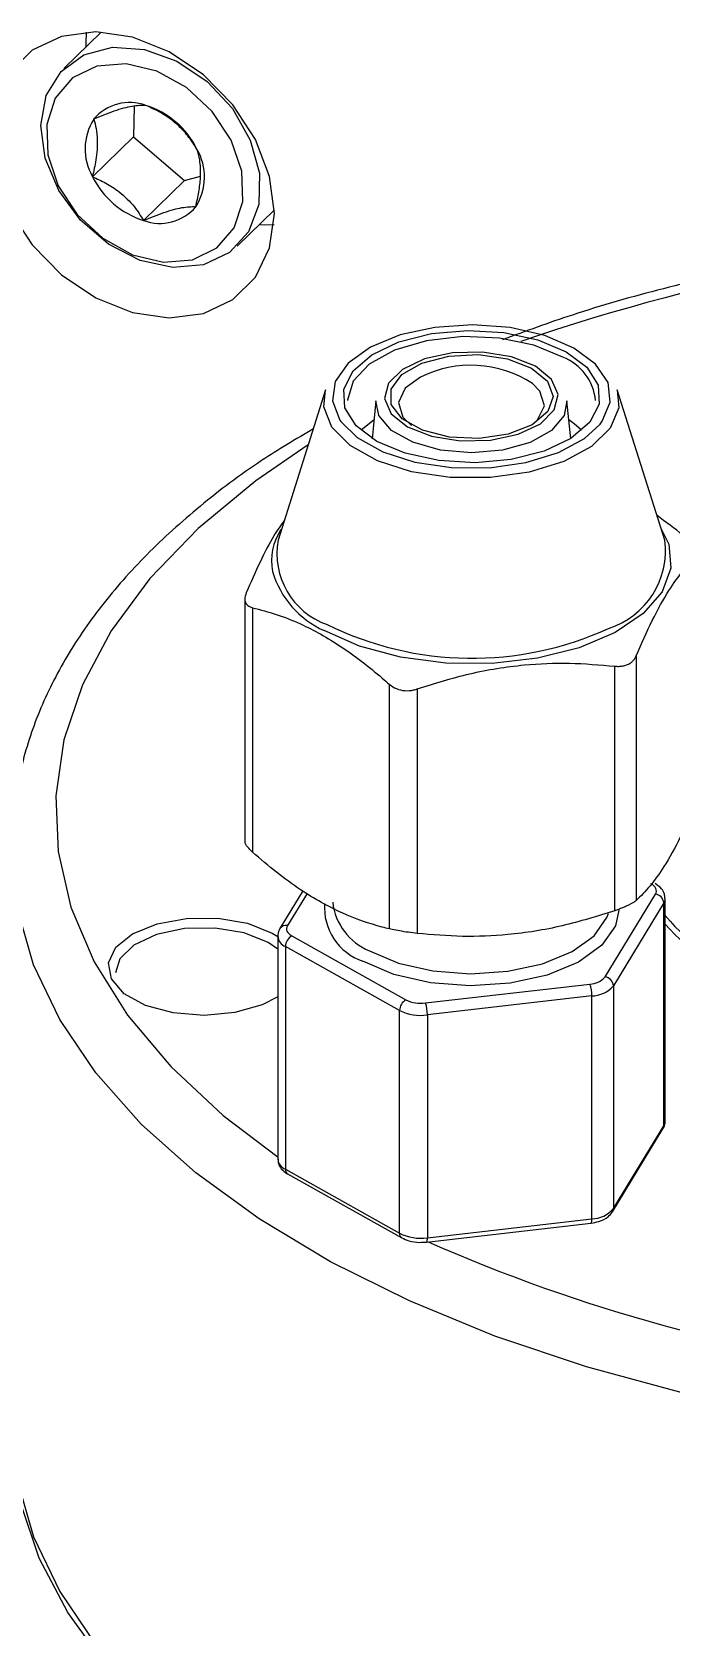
# Model space of a CAD drawing. Header units: millimetres. Extents: x 0 to 3353, y 0 to 2591.
# Drawn here: x 1756.1 to 1778, y 2159.6 to 2214.2 of the extents above; entities that cross this region are included whole.
import ezdxf

# ---------------------------------------------------------------- set-up
doc = ezdxf.new("R2010")
doc.units = ezdxf.units.MM
doc.header["$LTSCALE"] = 12

msp = doc.modelspace()

# ---------------------------------------------------------------- linework, layer by layer
at = {"color": 7, "linetype": 'Continuous', "lineweight": 25}
for p, q in [((1758.443, 2214.19), (1757.167, 2212.945)), ((1759.57, 2211.644), (1759.55, 2210.605)), ((1759.55, 2210.605), (1758.15, 2209.238)), ((1759.55, 2210.605), (1761.299, 2209.108)), ((1761.299, 2209.108), (1761.844, 2209.251)), ((1761.299, 2209.108), (1759.899, 2207.741)), ((1763.105, 2206.862), (1764.38, 2208.107)), ((1766.134, 2201.939), (1764.505, 2196.798)), ((1767.858, 2201.564), (1767.725, 2200.269)), ((1774.529, 2200.269), (1774.397, 2201.564)), ((1777.749, 2196.798), (1776.121, 2201.939)), ((1767.354, 2200.574), (1767.792, 2200.924)), ((1763.366, 2194.784), (1763.366, 2186.504)), ((1763.63, 2194.483), (1763.63, 2186.112)), ((1776.771, 2192.829), (1776.771, 2184.458)), ((1776.034, 2184.109), (1776.034, 2192.48)), ((1768.319, 2183.485), (1768.319, 2191.856)), ((1769.273, 2191.702), (1769.273, 2183.331)), ((1765.352, 2184.784), (1764.568, 2183.496)), ((1775.703, 2181.841), (1777.43, 2184.679)), ((1777.716, 2184.375), (1775.989, 2181.538)), ((1777.716, 2176.747), (1777.716, 2184.375)), ((1777.762, 2176.901), (1777.762, 2184.529)), ((1764.493, 2183.233), (1764.493, 2175.604)), ((1764.977, 2183.246), (1768.885, 2181.057)), ((1768.664, 2180.695), (1764.757, 2182.884)), ((1764.757, 2182.884), (1764.757, 2175.255)), ((1769.553, 2180.949), (1775.187, 2181.597)), ((1775.989, 2181.538), (1775.989, 2173.909)), ((1775.253, 2181.189), (1769.618, 2180.541)), ((1775.253, 2173.561), (1775.253, 2181.189)), ((1768.664, 2173.066), (1768.664, 2180.695)), ((1769.618, 2180.541), (1769.618, 2172.912)), ((1775.959, 2173.799), (1777.686, 2176.637)), ((1775.989, 2173.909), (1777.716, 2176.747)), ((1764.757, 2175.255), (1768.664, 2173.066)), ((1764.831, 2175.098), (1768.738, 2172.909)), ((1769.587, 2172.765), (1775.222, 2173.413)), ((1769.618, 2172.912), (1775.253, 2173.561))]:
    msp.add_line(p, q, dxfattribs=at)
at = {"color": 8, "linetype": 'Continuous', "lineweight": 25}
msp.add_line((1765.497, 2184.703), (1764.825, 2183.598), dxfattribs=at)
at = {"color": 7, "linetype": 'Continuous', "lineweight": 25, "flags": 128}
for points in [[(1759.518, 2214.014), (1758.259, 2214.196), (1757.086, 2214.044), (1756.078, 2213.568), (1755.305, 2212.802)], [(1757.936, 2214.188), (1757.92, 2213.81), (1757.922, 2213.681)], [(1755.305, 2208.087), (1756.078, 2206.901), (1757.086, 2205.878), (1758.259, 2205.088), (1759.518, 2204.585), (1760.777, 2204.404), (1761.95, 2204.556), (1762.957, 2205.031), (1763.73, 2205.798), (1764.216, 2206.803), (1764.382, 2207.978), (1764.216, 2209.243), (1763.73, 2210.512), (1762.957, 2211.699), (1761.95, 2212.722), (1760.777, 2213.511), (1759.518, 2214.014)], [(1761.954, 2206.221), (1760.903, 2206.129), (1759.784, 2206.372), (1758.697, 2206.929), (1757.737, 2207.75), (1756.991, 2208.763), (1756.524, 2209.877), (1756.378, 2210.993), (1756.566, 2212.013), (1757.071, 2212.845), (1757.848, 2213.416), (1758.829, 2213.674), (1759.926, 2213.598), (1761.041, 2213.193), (1762.077, 2212.496), (1762.939, 2211.568), (1763.553, 2210.493), (1763.863, 2209.365), (1763.842, 2208.285), (1763.491, 2207.349), (1762.843, 2206.64), (1761.954, 2206.221)], [(1761.574, 2206.395), (1762.409, 2206.799), (1763.002, 2207.487), (1763.295, 2208.393), (1763.259, 2209.428), (1762.899, 2210.49), (1762.248, 2211.476), (1761.372, 2212.289), (1760.355, 2212.85), (1759.297, 2213.103), (1758.302, 2213.024), (1757.467, 2212.621), (1756.874, 2211.932), (1756.581, 2211.026), (1756.616, 2209.991), (1756.977, 2208.929), (1757.627, 2207.943), (1758.504, 2207.13), (1759.521, 2206.569), (1760.578, 2206.316), (1761.574, 2206.395)], [(1763.859, 2207.598), (1764.044, 2207.592), (1764.366, 2207.6)], [(1774.366, 2203.244), (1775.074, 2202.712), (1775.462, 2202.098), (1775.499, 2201.454), (1775.182, 2200.83), (1774.536, 2200.277), (1773.614, 2199.841), (1772.491, 2199.555), (1771.257, 2199.445), (1770.012, 2199.518), (1768.858, 2199.768), (1767.888, 2200.176), (1767.18, 2200.708), (1766.792, 2201.322), (1766.755, 2201.966), (1767.073, 2202.59), (1767.719, 2203.143), (1768.64, 2203.58), (1769.764, 2203.865), (1770.998, 2203.975), (1772.242, 2203.902), (1773.396, 2203.652), (1774.366, 2203.244)], [(1774.256, 2203.063), (1773.269, 2203.472), (1772.092, 2203.713), (1770.829, 2203.765), (1769.593, 2203.623), (1768.493, 2203.299), (1767.627, 2202.823), (1767.072, 2202.236), (1766.877, 2201.591), (1766.877, 2201.581)], [(1773.317, 2202.747), (1772.497, 2203.07), (1771.511, 2203.23), (1770.478, 2203.205), (1769.525, 2203.001), (1768.764, 2202.641), (1768.288, 2202.168), (1768.155, 2201.641), (1768.38, 2201.121), (1768.937, 2200.673), (1769.758, 2200.35), (1770.744, 2200.191), (1771.776, 2200.215), (1772.73, 2200.419), (1773.491, 2200.779), (1773.966, 2201.252), (1774.099, 2201.779), (1773.874, 2202.299), (1773.317, 2202.747)], [(1773.188, 2202.686), (1773.734, 2202.237), (1773.927, 2201.716), (1773.742, 2201.195), (1773.204, 2200.743), (1772.386, 2200.422), (1771.397, 2200.275), (1770.372, 2200.321), (1769.449, 2200.556), (1768.753, 2200.946), (1768.377, 2201.439), (1768.373, 2201.969), (1768.74, 2202.464), (1769.43, 2202.857), (1770.35, 2203.095), (1771.374, 2203.147), (1772.365, 2203.004), (1773.188, 2202.686)], [(1769.377, 2202.373), (1768.86, 2201.995), (1768.629, 2201.507), (1768.779, 2201.011), (1769.074, 2200.719)], [(1773.249, 2200.772), (1773.395, 2200.911), (1773.625, 2201.399), (1773.475, 2201.895), (1773.214, 2202.162)], [(1776.121, 2201.939), (1776.172, 2201.321), (1775.881, 2200.628), (1775.238, 2200), (1774.289, 2199.485), (1773.107, 2199.121), (1771.777, 2198.935), (1770.399, 2198.941), (1769.075, 2199.138), (1767.904, 2199.511), (1766.971, 2200.033), (1766.347, 2200.666), (1766.077, 2201.362), (1766.134, 2201.939)], [(1774.397, 2201.564), (1774.3, 2201.06), (1773.867, 2200.552), (1773.136, 2200.144), (1772.188, 2199.88), (1771.125, 2199.789), (1770.062, 2199.881), (1769.115, 2200.145), (1768.385, 2200.554), (1767.953, 2201.062), (1767.858, 2201.564)], [(1766.655, 2200.856), (1767.209, 2200.309), (1768.088, 2199.817), (1769.193, 2199.465), (1770.441, 2199.279), (1771.74, 2199.274), (1772.993, 2199.449), (1774.108, 2199.792), (1775.002, 2200.278), (1775.534, 2200.77)], [(1774.462, 2200.924), (1774.65, 2200.792), (1774.901, 2200.574)], [(1777.618, 2197.211), (1777.887, 2196.653), (1777.961, 2195.851)], [(1777.43, 2184.679), (1777.451, 2184.725), (1777.461, 2184.771), (1777.459, 2184.819), (1777.445, 2184.865), (1777.419, 2184.91), (1777.382, 2184.954), (1777.335, 2184.994), (1777.277, 2185.031)], [(1767.63, 2182.74), (1768.628, 2182.315), (1769.81, 2182.045), (1771.09, 2181.949), (1772.373, 2182.034), (1773.563, 2182.295), (1774.573, 2182.712), (1775.327, 2183.253), (1775.77, 2183.879), (1775.819, 2184.013)], [(1763.338, 2183.351), (1762.346, 2183.515), (1761.305, 2183.495), (1760.34, 2183.292), (1759.568, 2182.932), (1759.082, 2182.457), (1758.938, 2181.984)], [(1764.825, 2183.598), (1764.803, 2183.552), (1764.793, 2183.505), (1764.795, 2183.458), (1764.809, 2183.411), (1764.835, 2183.366), (1764.872, 2183.323), (1764.92, 2183.282), (1764.977, 2183.246)], [(1764.493, 2182.794), (1764.161, 2183.022), (1763.338, 2183.351)], [(1755.376, 2166.651), (1755.377, 2166.511), (1755.578, 2164.583), (1756.129, 2162.672), (1757.025, 2160.797), (1758.258, 2158.973)], [(1758.617, 2158.27), (1757.302, 2160.079), (1756.321, 2161.943), (1755.683, 2163.846), (1755.394, 2165.771), (1755.377, 2166.522)]]:
    msp.add_lwpolyline(points, dxfattribs=at)
at = {"color": 8, "linetype": 'Continuous', "lineweight": 25, "flags": 128}
for points in [[(1774.638, 2203.373), (1773.637, 2203.799), (1772.45, 2204.07), (1771.165, 2204.167), (1769.876, 2204.081), (1768.681, 2203.819), (1767.667, 2203.401), (1766.909, 2202.857), (1766.465, 2202.229), (1766.366, 2201.562), (1766.62, 2200.906), (1766.655, 2200.856)], [(1775.534, 2200.77), (1775.609, 2200.869), (1775.883, 2201.523), (1775.805, 2202.191), (1775.379, 2202.823), (1774.638, 2203.373)], [(1765.536, 2200.053), (1763.74, 2198.824), (1761.77, 2197.198), (1760.114, 2195.483), (1758.787, 2193.693), (1757.802, 2191.845), (1757.167, 2189.957), (1756.889, 2188.046), (1756.971, 2186.131), (1757.411, 2184.228), (1758.206, 2182.357), (1759.347, 2180.533), (1760.826, 2178.775), (1762.626, 2177.098), (1764.512, 2175.67)], [(1777.961, 2195.851), (1777.959, 2195.835), (1777.663, 2195.03), (1777.014, 2194.282), (1776.048, 2193.632), (1774.817, 2193.113), (1773.387, 2192.755), (1771.835, 2192.576), (1770.245, 2192.587), (1768.702, 2192.786), (1767.29, 2193.163), (1766.085, 2193.698)], [(1817.727, 2169.152), (1814.522, 2168.149), (1811.15, 2167.305), (1807.638, 2166.628), (1804.019, 2166.123), (1800.324, 2165.794), (1796.585, 2165.645), (1792.836, 2165.677), (1789.109, 2165.89), (1785.437, 2166.282), (1781.853, 2166.849), (1778.387, 2167.586), (1775.07, 2168.488), (1771.933, 2169.545), (1769.001, 2170.749), (1766.301, 2172.089), (1763.856, 2173.554), (1761.688, 2175.129), (1759.817, 2176.803), (1758.258, 2178.559), (1757.025, 2180.383), (1756.129, 2182.259), (1755.578, 2184.169)], [(1776.177, 2184.132), (1776.063, 2183.589), (1775.593, 2182.924), (1774.791, 2182.348), (1773.717, 2181.905), (1772.452, 2181.628), (1771.088, 2181.537), (1769.727, 2181.639), (1768.47, 2181.926), (1767.41, 2182.378)], [(1764.493, 2181.164), (1763.961, 2180.889), (1763.025, 2180.621), (1761.972, 2180.525), (1760.915, 2180.61), (1759.968, 2180.867), (1759.236, 2181.268), (1758.796, 2181.771), (1758.696, 2182.319), (1758.948, 2182.855), (1759.524, 2183.319), (1760.361, 2183.662), (1761.369, 2183.847), (1762.439, 2183.852), (1763.454, 2183.679), (1763.454, 2183.679)], [(1763.454, 2183.679), (1764.305, 2183.345), (1764.5, 2183.228)], [(1775.222, 2173.413), (1775.224, 2173.414), (1775.234, 2173.423), (1775.242, 2173.443), (1775.248, 2173.474), (1775.252, 2173.513), (1775.253, 2173.561)], [(1769.587, 2172.765), (1769.589, 2172.765), (1769.599, 2172.774), (1769.607, 2172.795), (1769.613, 2172.825), (1769.617, 2172.865), (1769.618, 2172.912)]]:
    msp.add_lwpolyline(points, dxfattribs=at)
at = {"color": 7, "linetype": 'Continuous', "lineweight": 25}
for centre, radius, start, end in [((1759.417, 2210.172), 1.607, 69.643, 139.8972), ((1759.105, 2208.89), 2.921, 26.2259, 72.6471), ((1759.787, 2210.191), 1.894, 147.5563, 210.2004), ((1760.089, 2209.228), 1.894, 327.5563, 30.2004), ((1760.77, 2210.529), 2.921, 206.2259, 252.6471), ((1760.458, 2209.247), 1.607, 249.643, 319.8972), ((1773.613, 2201.411), 1.772, 5.5051, 68.7399), ((1766.228, 2196.085), 1.948, 146.7007, 190.8531), ((1767.05, 2196.34), 2.586, 169.8057, 250.5269), ((1774.976, 2196.438), 2.796, 287.6351, 7.3926), ((1777.385, 2184.35), 0.332, 4.3863, 82.291), ((1768.386, 2184.614), 2.021, 186.2031, 248.042), ((1788.903, 2193.79), 14.871, 221.4772, 252.1363), ((1788.87, 2193.871), 15.097, 222.6258, 251.6744), ((1765.182, 2182.872), 0.426, 118.7589, 178.4304), ((1775.171, 2182.298), 0.7, 271.3232, 319.3544), ((1775.658, 2181.513), 0.332, 4.3863, 82.291), ((1774.024, 2181.202), 1.229, 359.431, 18.7904), ((1775.23, 2182.19), 1.001, 271.3232, 319.3544), ((1769.09, 2180.683), 0.426, 118.7589, 178.4304), ((1769.395, 2182.096), 1.158, 243.8355, 277.8223), ((1768.39, 2180.553), 1.229, 359.431, 18.7904), ((1769.393, 2182.179), 1.654, 243.8355, 277.8223), ((1775.23, 2174.561), 1.001, 271.3232, 319.3544), ((1769.393, 2174.55), 1.654, 243.8355, 277.8223)]:
    msp.add_arc(centre, radius, start, end, dxfattribs=at)
at = {"color": 8, "linetype": 'Continuous', "lineweight": 25}
for centre, radius, start, end in [((1795.485, 2137.983), 69.414, 75.09118, 109.06237), ((1771.112, 2198.914), 3.869, 57.0943, 116.6296), ((1767.393, 2196.629), 3.209, 196.4767, 245.9581), ((1771.142, 2204.002), 11.249, 243.87, 294.5937), ((1768.04, 2184.222), 1.949, 176.0253, 251.1362), ((1777.471, 2184.532), 0.291, 327.4033, 359.6659), ((1764.771, 2183.358), 0.245, 77.3838, 145.7879), ((1764.923, 2183.284), 0.434, 186.9685, 247.41), ((1777.507, 2176.745), 0.209, 328.8885, 0.5384), ((1777.471, 2176.903), 0.291, 327.4077, 359.49), ((1764.923, 2175.655), 0.433, 186.8195, 247.4256), ((1764.926, 2175.239), 0.17, 174.6209, 235.9433), ((1775.78, 2173.907), 0.209, 328.8886, 0.5384), ((1768.834, 2173.05), 0.17, 174.6223, 235.9254), ((1792.889, 2225.498), 57.621, 246.21224, 263.25735)]:
    msp.add_arc(centre, radius, start, end, dxfattribs=at)
at = {"color": 7, "linetype": 'Continuous', "lineweight": 25}
for points, knots in [([(1759.976, 2211.678), (1759.903, 2211.679), (1759.698, 2211.682), (1759.233, 2211.603), (1758.656, 2211.404), (1758.301, 2211.254), (1758.188, 2211.207)], [0, 0, 0, 0, 0.1809422, 0.5062926, 0.8439745, 1, 1, 1, 1]), ([(1761.725, 2210.181), (1761.639, 2210.317), (1761.464, 2210.592), (1761.069, 2211.036), (1760.55, 2211.417), (1760.152, 2211.598), (1759.976, 2211.678)], [0, 0, 0, 0, 0.216453, 0.440306, 0.751896, 1, 1, 1, 1]), ([(1758.188, 2211.207), (1758.22, 2211.105), (1758.283, 2210.898), (1758.33, 2210.445), (1758.285, 2209.865), (1758.191, 2209.431), (1758.15, 2209.238)], [0, 0, 0, 0, 0.216453, 0.440306, 0.751896, 1, 1, 1, 1]), ([(1761.687, 2208.212), (1761.723, 2208.38), (1761.798, 2208.722), (1761.865, 2209.287), (1761.841, 2209.799), (1761.761, 2210.064), (1761.725, 2210.181)], [0, 0, 0, 0, 0.216453, 0.440306, 0.751896, 1, 1, 1, 1]), ([(1758.15, 2209.238), (1758.304, 2209.169), (1758.616, 2209.027), (1759.126, 2208.696), (1759.576, 2208.247), (1759.8, 2207.896), (1759.899, 2207.741)], [0, 0, 0, 0, 0.216453, 0.440306, 0.751896, 1, 1, 1, 1]), ([(1759.899, 2207.741), (1760.012, 2207.788), (1760.367, 2207.938), (1760.943, 2208.137), (1761.409, 2208.216), (1761.614, 2208.213), (1761.687, 2208.212)], [0, 0, 0, 0, 0.156025, 0.493707, 0.819058, 1, 1, 1, 1]), ([(1835.334, 2185.904), (1835.348, 2186.306), (1835.385, 2187.349), (1835.087, 2189.027), (1834.485, 2190.913), (1833.565, 2192.755), (1832.347, 2194.544), (1830.832, 2196.269), (1829.03, 2197.915), (1826.955, 2199.466), (1824.627, 2200.909), (1822.068, 2202.232), (1819.299, 2203.425), (1816.51, 2204.42), (1814.07, 2205.145), (1811.557, 2205.789), (1808.78, 2206.382), (1805.379, 2206.928), (1801.901, 2207.313), (1798.373, 2207.535), (1794.822, 2207.592), (1791.275, 2207.483), (1787.76, 2207.211), (1784.305, 2206.775), (1780.934, 2206.18), (1777.68, 2205.426), (1774.742, 2204.593), (1772.979, 2203.946), (1772.19, 2203.657)], [0, 0, 0, 0, 0.0242966, 0.063047, 0.1018573, 0.1409948, 0.1806102, 0.2207073, 0.2611825, 0.3018938, 0.3427164, 0.3835584, 0.4243687, 0.4651319, 0.4990025, 0.5204161, 0.5610589, 0.6016761, 0.6422662, 0.682838, 0.7234003, 0.7639616, 0.8045287, 0.8451094, 0.8857128, 0.9263483, 0.9670254, 1, 1, 1, 1]), ([(1765.711, 2200.605), (1765.11, 2200.248), (1763.711, 2199.416), (1761.803, 2197.975), (1759.962, 2196.315), (1758.413, 2194.558), (1757.165, 2192.724), (1756.229, 2190.83), (1755.639, 2188.901), (1755.369, 2187.385), (1755.403, 2186.522), (1755.411, 2186.309)], [0, 0, 0, 0, 0.094668, 0.220127, 0.345597, 0.470787, 0.595283, 0.71859, 0.840318, 0.960434, 1, 1, 1, 1]), ([(1764.721, 2197.48), (1764.601, 2197.31), (1764.323, 2196.917), (1763.882, 2196.063), (1763.569, 2195.346), (1763.412, 2194.986)], [0, 0, 0, 0, 0.272331, 0.633627, 1, 1, 1, 1]), ([(1778.625, 2196.736), (1778.543, 2196.809), (1778.168, 2197.139), (1777.784, 2197.419), (1777.483, 2197.638)], [0, 0, 0, 0, 0.21817, 1, 1, 1, 1]), ([(1776.771, 2192.829), (1776.953, 2193.248), (1777.323, 2194.092), (1777.862, 2195.055), (1778.373, 2195.77), (1778.685, 2196.079), (1778.843, 2196.234)], [0, 0, 0, 0, 0.268062, 0.540933, 0.7688651, 1, 1, 1, 1]), ([(1763.412, 2194.986), (1763.39, 2194.916), (1763.346, 2194.776), (1763.4, 2194.609), (1763.51, 2194.518), (1763.601, 2194.491), (1763.63, 2194.483)], [0, 0, 0, 0, 0.293122, 0.586708, 0.872149, 1, 1, 1, 1]), ([(1763.63, 2194.483), (1763.9, 2194.412), (1764.442, 2194.27), (1765.455, 2193.871), (1766.68, 2193.188), (1767.693, 2192.404), (1768.237, 2191.928), (1768.319, 2191.856)], [0, 0, 0, 0, 0.175621, 0.35239, 0.645527, 0.94658, 1, 1, 1, 1]), ([(1776.034, 2192.48), (1776.082, 2192.477), (1776.18, 2192.47), (1776.318, 2192.486), (1776.447, 2192.521), (1776.559, 2192.577), (1776.653, 2192.65), (1776.725, 2192.734), (1776.756, 2192.799), (1776.771, 2192.829)], [0, 0, 0, 0, 0.144611, 0.293223, 0.437895, 0.587008, 0.727792, 0.872544, 1, 1, 1, 1]), ([(1769.273, 2191.702), (1769.87, 2191.889), (1771.074, 2192.266), (1772.833, 2192.545), (1774.5, 2192.613), (1775.521, 2192.525), (1776.034, 2192.48)], [0, 0, 0, 0, 0.268062, 0.540933, 0.768865, 1, 1, 1, 1]), ([(1768.319, 2191.856), (1768.394, 2191.802), (1768.544, 2191.694), (1768.84, 2191.631), (1769.091, 2191.647), (1769.23, 2191.689), (1769.273, 2191.702)], [0, 0, 0, 0, 0.293122, 0.586708, 0.872149, 1, 1, 1, 1]), ([(1778.843, 2187.863), (1778.66, 2187.444), (1778.291, 2186.599), (1777.752, 2185.636), (1777.241, 2184.921), (1776.928, 2184.613), (1776.771, 2184.458)], [0, 0, 0, 0, 0.268062, 0.540933, 0.768865, 1, 1, 1, 1]), ([(1763.63, 2186.112), (1763.569, 2186.172), (1763.446, 2186.291), (1763.365, 2186.43), (1763.374, 2186.487), (1763.377, 2186.504)], [0, 0, 0, 0, 0.413907, 0.828469, 1, 1, 1, 1]), ([(1768.319, 2183.485), (1768.237, 2183.505), (1767.705, 2183.635), (1766.692, 2183.985), (1765.469, 2184.668), (1764.444, 2185.413), (1763.902, 2185.878), (1763.63, 2186.112)], [0, 0, 0, 0, 0.05342, 0.346953, 0.647608, 0.823151, 1, 1, 1, 1]), ([(1777.752, 2184.53), (1777.751, 2184.581), (1777.748, 2184.702), (1777.636, 2184.889), (1777.501, 2184.982), (1777.424, 2185.035)], [0, 0, 0, 0, 0.238416, 0.566016, 1, 1, 1, 1]), ([(1776.034, 2184.109), (1775.438, 2183.922), (1774.233, 2183.545), (1772.475, 2183.266), (1770.808, 2183.198), (1769.787, 2183.286), (1769.273, 2183.331)], [0, 0, 0, 0, 0.268062, 0.540933, 0.768865, 1, 1, 1, 1]), ([(1776.771, 2184.458), (1776.754, 2184.444), (1776.719, 2184.415), (1776.641, 2184.366), (1776.542, 2184.314), (1776.427, 2184.26), (1776.299, 2184.206), (1776.167, 2184.155), (1776.077, 2184.124), (1776.034, 2184.109)], [0, 0, 0, 0, 0.144611, 0.293223, 0.437895, 0.587008, 0.727792, 0.872544, 1, 1, 1, 1]), ([(1764.568, 2183.496), (1764.532, 2183.43), (1764.486, 2183.345), (1764.499, 2183.252), (1764.502, 2183.232)], [0, 0, 0, 0, 0.785419, 1, 1, 1, 1]), ([(1769.273, 2183.331), (1769.172, 2183.343), (1768.97, 2183.366), (1768.666, 2183.414), (1768.449, 2183.455), (1768.35, 2183.478), (1768.319, 2183.485)], [0, 0, 0, 0, 0.293122, 0.586708, 0.872149, 1, 1, 1, 1]), ([(1777.686, 2176.637), (1777.722, 2176.704), (1777.769, 2176.79), (1777.755, 2176.883), (1777.752, 2176.905)], [0, 0, 0, 0, 0.775297, 1, 1, 1, 1]), ([(1764.502, 2175.6), (1764.504, 2175.55), (1764.506, 2175.431), (1764.619, 2175.244), (1764.754, 2175.151), (1764.831, 2175.098)], [0, 0, 0, 0, 0.234027, 0.563514, 1, 1, 1, 1]), ([(1775.222, 2173.413), (1775.314, 2173.429), (1775.533, 2173.467), (1775.795, 2173.593), (1775.912, 2173.74), (1775.959, 2173.799)], [0, 0, 0, 0, 0.298677, 0.713795, 1, 1, 1, 1]), ([(1768.738, 2172.909), (1768.818, 2172.872), (1769.002, 2172.788), (1769.308, 2172.745), (1769.511, 2172.759), (1769.587, 2172.765)], [0, 0, 0, 0, 0.32398, 0.74718, 1, 1, 1, 1])]:
    msp.add_open_spline(points, degree=3, knots=knots, dxfattribs=at)

doc.saveas('drawing.dxf')
